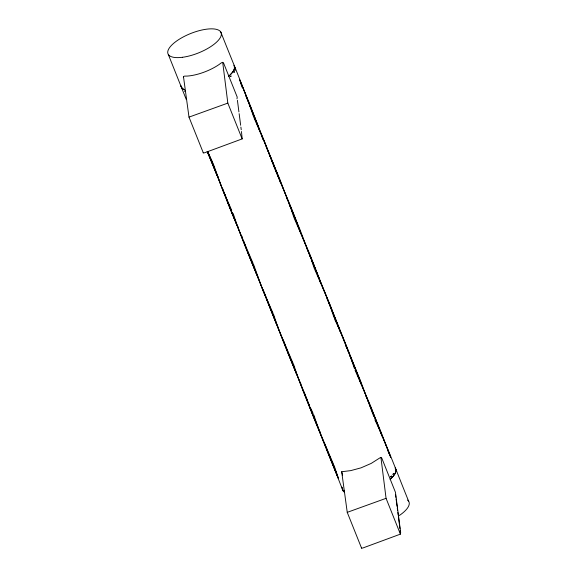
<?xml version="1.0" encoding="UTF-8"?>
<svg xmlns="http://www.w3.org/2000/svg" width="577" height="577" viewBox="0 0 577 577"><rect width="100%" height="100%" fill="white"/><g stroke="black" fill="none" stroke-linecap="round" stroke-linejoin="round"><path stroke-width="0.87" d="M234.587 66.658L234.486 68.259L234.103 65.28L234.637 66.593M183.371 77.498L183.457 76.503L184.481 76.128L187.337 76.07A28.59 10.465 -21.8 0 0 218.834 64.703L221.453 62.785L222.7 62.338L223.559 62.994L237.205 97.059L236.988 98.833M400.69 532.665L395.447 492.311L381.786 458.124L380.928 457.482L379.688 458.015L371.213 463.41L361.022 467.846L350.701 470.63L341.692 471.726L342.572 475.138M203.154 152.818L204.352 152.862L242.16 138.906L227.828 103.11L222.7 62.338M361.39 548.049L362.587 548.092L400.402 534.136L386.063 498.333L380.928 457.482M242.16 138.906L241.474 131.52M400.402 534.136L400.171 530.313M203.335 152.919L188.996 117.124L227.828 103.11M361.57 548.15L347.239 512.347L386.063 498.333M188.996 117.124L183.457 76.503M347.239 512.347L341.692 471.726M395.209 467.897L395.375 468.719L395.368 468.221M337.278 475.664L327.823 452.043L342.897 490.515L342.406 488.041M254.161 118.17C279.318 175.992 300.819 235.337 325.378 293.419C346.568 348.277 368.999 402.631 390.708 457.28L380.596 430.997L370.081 405.804L379.543 429.411M294.508 218.957L309.979 254.63L319.016 278.237L309.553 254.63L314.508 266.329M314.689 269.344L330.159 305.024L340.307 331.847M328.688 302.694L329.402 304.23L327.015 298.72M334.501 318.966C343.719 338.245 351.415 358.187 359.017 378.144M355.035 370.131L370.506 405.804L379.197 428.538M374.855 419.746C387.427 446.382 397.567 474.092 408.696 501.341M212.632 162.303L207.605 151.549C217.868 175.314 225.874 199.988 236.39 223.66L226.646 199.296C243.177 241.092 260.126 282.687 276.744 324.447L263.134 289.618M217.998 177.182L216.916 174.867L217.998 177.391M231.73 210.389L222.145 188.679M238.171 227.576L237.089 225.261L238.171 227.778M252.986 263.083C236.923 226.509 222.664 189.155 207.72 152.104M273.159 313.477L262.492 289.459M293.332 363.863C277.075 326.755 262.564 288.889 247.446 251.283M309.56 405.811C295.395 370.564 280.761 335.497 266.992 300.076M310.275 407.348L313.152 413.493M333.686 464.651C317.422 427.543 302.911 389.677 287.793 352.071M257.263 275.705L258.345 278.172M277.443 326.099L278.518 328.565M300.134 382.248L300.855 383.893M307.642 401.657L318.872 429.346M319.593 430.99L320.668 433.457M245.968 96.366L248.701 102.663M266.141 146.76L268.875 153.056M286.322 197.154L287.346 199.512M307.18 249.12L308.205 251.478M345.818 345.969L346.849 348.328M347.527 349.9L348.551 352.258M365.998 396.356L367.022 398.714M367.708 400.294L368.732 402.652M387.535 449.894L389.59 454.618M250.021 105.786L258.489 127.063L249.459 103.456L239.39 79.345C248.182 99.828 255.193 121.011 264.345 141.343L250.007 105.836M264.677 142.13L278.662 177.456L269.207 153.85L274.154 165.549M274.436 166.544L279.722 179.043L291.183 209.343M314.79 267.324L330.181 306.106L333.96 317.357M207.15 151.549L216.555 174.103L207.67 152.076M317.429 426.057C308.983 405.797 300.487 385.523 293.693 364.635M337.264 475.621C328.919 455.642 320.574 435.628 313.866 415.022M220.789 32.009C231.925 60.419 244.121 88.447 253.801 117.398M168.304 54.454L186.313 99.597M264.663 142.144L270.469 157.341M308.594 404.059C317.617 429.18 329.193 453.284 338.389 478.326L334.047 465.415M297.847 225.297C290.015 202.729 279.29 181.293 271.002 158.949M262.21 288.471L253.346 263.848M221.864 187.691L212.992 163.067M359.363 379.024L349.907 355.403L360.423 380.611L373.773 416.536M339.492 329.424L329.734 305.009C338.439 325.998 347.296 346.957 354.408 368.552M298.843 227.85L289.38 204.229L299.896 229.437L310.815 258.128M287.469 351.263L296.924 374.884C288.587 354.884 280.227 334.862 273.52 314.241M247.418 251.269L256.909 274.883C248.456 254.623 239.96 234.349 233.166 213.461M324.844 444.009L327.52 451.25L326.712 448.841M304.079 392.007L307.346 400.864L306.531 398.447M283.307 340.012L287.173 350.47M241.77 236.007L242.657 238.424M243.552 240.833L246.523 248.882M222.78 188.83L225.751 196.88M379.839 430.211L381.981 436.118M361.195 384.037L359.666 379.817L360.481 382.234M320.841 283.257L319.319 279.03L320.675 283.069M300.054 231.175L299.138 228.643L299.953 231.06M259.708 130.395L258.792 127.856L259.607 130.279M261.54 135.458L263.069 139.677M240.753 83.376L242.282 87.596M311.356 259.737L314.328 268.572M291.724 210.951L294.155 218.185M278.965 178.25L280.321 182.282M225.023 194.471L225.831 196.887M342.413 489.13L342.673 490.133M395.541 494.64L395.887 497.316M396.118 499.098L397.048 506.231M397.279 508.02L397.625 510.695M397.856 512.477L398.202 515.153M398.433 516.934L399.363 524.075M399.594 525.856L399.94 528.532M237.414 100.297L238.921 111.895M239.152 113.683L240.659 125.274M240.89 127.063L241.236 129.738M407.506 500.071A28.59 10.465 -21.8 0 1 399.32 515.506M181.611 87.387L181.726 87.841L181.611 87.387M235.091 69.565L234.947 70.25L235.091 69.565M235.185 68.144L235.055 67.79L235.185 68.144M341.844 487.24L341.851 487.738L341.844 487.24M395.995 469.793L395.894 471.387L395.505 468.409L395.995 469.793M234.413 68.613L233.743 70.344L234.413 68.613M395.815 471.748L395.144 473.472L395.815 471.748M234.363 71.75L233.966 72.421L234.363 71.75M233.562 70.646L232.437 72.341L233.562 70.646M394.971 473.775L393.846 475.477L394.971 473.775M392.98 474.33L393.442 473.703L392.98 474.33M232.206 72.659L230.454 74.592L232.206 72.659M393.608 475.787L391.855 477.727L393.608 475.787M231.045 76.077L230.605 76.503L231.045 76.077M391.415 476.075L390.571 476.89L391.415 476.075M230.014 75.017L228.809 76.114L230.014 75.017M391.415 478.153L390.211 479.249L391.415 478.153M185.347 91.325L184.719 91.043L185.347 91.325M184.373 89.695L182.931 88.923L184.373 89.695M343.517 490.392L343.986 490.702L343.517 490.392M182.693 88.764L181.654 87.661L182.693 88.764M344.094 491.9L343.055 490.789L344.094 491.9M394.856 466.764L394.856 466.764M342.558 489.404L342.255 488.885L342.558 489.404M181.495 87.387L181.005 86.002L181.495 87.387M182.354 57.303A28.59 10.465 -21.8 0 0 221.337 33.56A28.59 10.465 -21.8 0 0 179.952 38.825A28.59 10.465 -21.8 0 0 182.354 57.303"/></g></svg>
